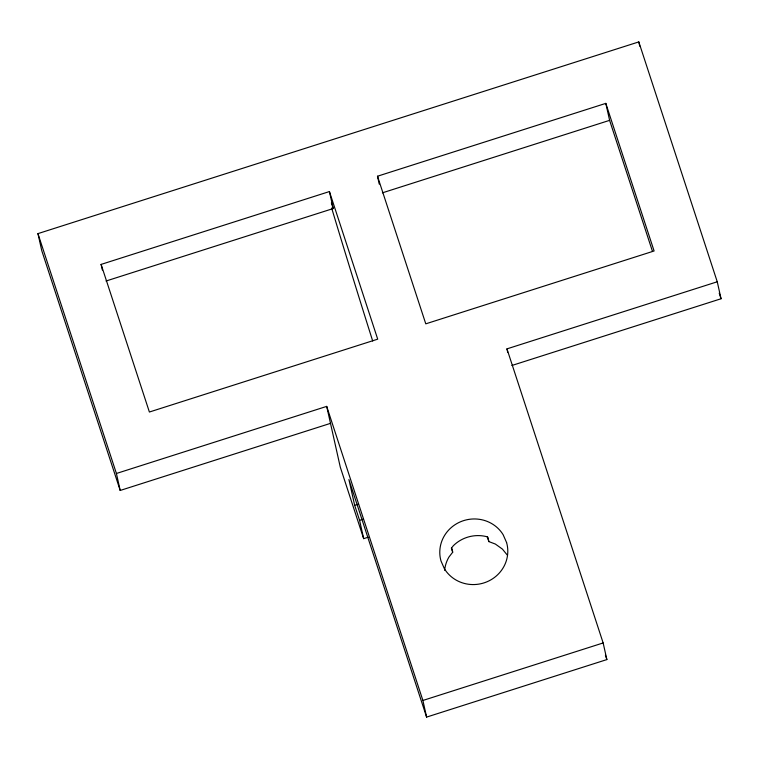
<?xml version="1.0" encoding="UTF-8"?>
<svg xmlns="http://www.w3.org/2000/svg" width="759" height="759" viewBox="0 0 759 759"><rect width="100%" height="100%" fill="white"/><g stroke="black" fill="none" stroke-linecap="round" stroke-linejoin="round"><path stroke-width="1.14" d="M507.173 554.943L502.411 549.099L495.342 544.042L488.853 541.594L487.866 537.182L486.13 536.528A34.07 32.751 -12.6 0 0 453.332 545.721L451.719 547.799L452.706 552.21L448.948 557.04A34.07 32.751 -12.6 0 0 444.632 570.322M330.497 423.361L120.197 490.456L41.745 250.584L37.95 233.62L638.803 41.906L717.255 281.779L721.05 298.752L511.879 365.487M101.108 264.407L329.425 191.562L377.707 339.169L149.39 412.023L101.108 264.407L102.37 270.062M377.498 176.221L605.815 103.376L654.097 250.982L425.78 323.837L377.498 176.221L379.263 184.143M106.023 281.02L333.22 208.535L329.425 191.562M382.413 192.833L609.61 120.349L605.815 103.376M120.197 490.456L116.412 473.483L326.702 406.388L422.896 700.462L426.605 717.094L606.868 659.58L603.149 642.949L506.955 348.874L717.255 281.779M368.181 537.211L363.675 538.643L359.576 520.313L354.671 505.323L358.049 504.242M359.576 520.313L362.954 519.241M422.896 700.462L603.149 642.949M719.209 293.116L721.05 298.752M609.61 120.349L652.37 251.058M605.397 655.083L606.868 659.58M487.212 536.585L488.853 541.594M451.358 548.083L452.706 552.21M331.379 202.909L333.22 208.535M426.605 717.094L348.903 479.527L354.671 505.323M363.675 538.643L340.288 467.146L326.702 406.388M37.95 233.62L116.412 473.483M638.803 41.906L639.742 46.157M506.955 348.874L507.714 352.271M372.688 341.009A315.45 8.036 72.3 0 1 331.655 208.061M506.595 542.571L503.151 534.734A34.07 32.751 -12.6 0 0 460.609 521.737A34.07 32.751 -12.6 0 0 440.988 560.958L444.432 568.804A34.07 32.751 -12.6 0 0 486.974 581.792A34.07 32.751 -12.6 0 0 506.595 542.571"/></g></svg>
